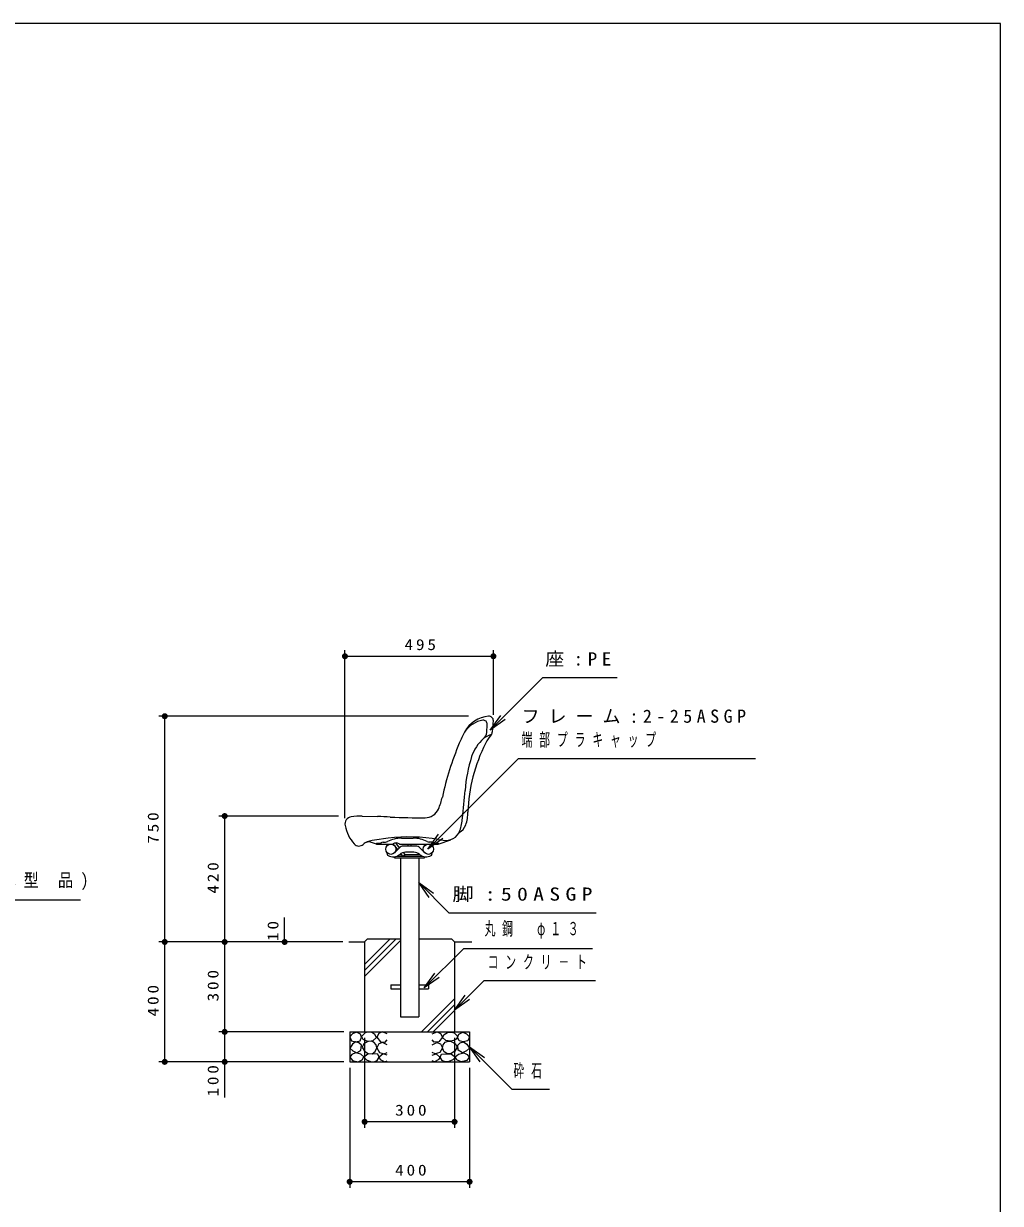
# Model space of a CAD drawing. Units: millimetres on the paper, scale 1:20. Extents: x -365 to 12, y -47 to 257.
# Drawn here: x -162.9 to 0, y 60.2 to 257 of the extents above; entities that cross this region are included whole.
import ezdxf

# ---------------------------------------------------------------- set-up
doc = ezdxf.new("R2010")
doc.units = ezdxf.units.MM
doc.layers.add('LY_1', color=3, linetype='Continuous', lineweight=25)
doc.layers.add('LY_2', color=7, linetype='Continuous', lineweight=13)
doc.styles.add('ＭＳ ゴシック', font='')
doc.styles.get('ＭＳ ゴシック').set_extended_font_data('MS Gothic')

# ---------------------------------------------------------------- blocks, each defined once
blk = doc.blocks.new('filled_dot')
at = {"color": 0, "linetype": 'Continuous', "lineweight": -2, "const_width": 1.25}
blk.add_lwpolyline([(-0.625, 0, 1), (0.625, 0, 1)], format="xyb", close=True, dxfattribs=at)

msp = doc.modelspace()

# ---------------------------------------------------------------- linework, layer by layer
at = {"layer": 'LY_1', "color": 7, "lineweight": 13}
for p, q in [((-109.336, 124.464), (-109.336, 152.474)), ((-84.573, 141.724), (-84.573, 152.474)), ((-109.336, 151.474), (-84.573, 151.474)), ((-88.746, 141.474), (-140.398, 141.474)), ((-139.398, 103.824), (-139.398, 141.474)), ((-85.681, 138.784), (-85.599, 140.106)), ((-85.1, 139.135), (-83.333, 141.609)), ((-85.1, 139.135), (-82.979, 141.256)), ((-82.625, 140.902), (-85.1, 139.135)), ((-110.398, 124.824), (-130.398, 124.824)), ((-129.398, 103.824), (-129.398, 124.824)), ((-95.483, 119.327), (-93.715, 121.802)), ((-95.483, 119.327), (-93.362, 121.448)), ((-93.008, 121.095), (-95.483, 119.327)), ((-95.268, 111.249), (-97.036, 113.723)), ((-97.036, 113.723), (-94.561, 111.956)), ((-97.036, 113.723), (-94.914, 111.602)), ((-119.398, 103.824), (-119.398, 107.891)), ((-106.048, 100.064), (-101.788, 104.324)), ((-106.048, 99.074), (-100.798, 104.324)), ((-109.673, 103.824), (-140.398, 103.824)), ((-139.398, 83.824), (-139.398, 103.824)), ((-129.398, 88.824), (-129.398, 103.824)), ((-106.048, 98.084), (-100.061, 104.072)), ((-96.112, 96.149), (-94.344, 98.624)), ((-96.112, 96.149), (-93.991, 98.27)), ((-93.637, 97.917), (-96.112, 96.149)), ((-91.048, 92.463), (-89.28, 94.938)), ((-91.048, 92.463), (-88.927, 94.585)), ((-96.575, 88.824), (-91.048, 94.351)), ((-95.585, 88.824), (-91.048, 93.361)), ((-88.573, 94.231), (-91.048, 92.463)), ((-94.595, 88.824), (-91.048, 92.371)), ((-109.548, 88.824), (-130.398, 88.824)), ((-129.398, 77.893), (-129.398, 88.824)), ((-106.048, 87.824), (-106.048, 72.824)), ((-91.048, 87.824), (-91.048, 72.824)), ((-86.78, 83.842), (-88.548, 86.317)), ((-88.548, 86.317), (-86.073, 84.549)), ((-88.548, 86.317), (-86.427, 84.196)), ((-109.548, 83.824), (-140.398, 83.824)), ((-108.548, 82.824), (-108.548, 62.824)), ((-88.548, 82.824), (-88.548, 62.824)), ((-91.048, 73.824), (-106.048, 73.824)), ((-88.548, 63.824), (-108.548, 63.824))]:
    msp.add_line(p, q, dxfattribs=at)
at = {"layer": 'LY_1'}
for p, q in [((-106.461, 124.821), (-103.909, 124.758)), ((-104.048, 120.133), (-105.087, 120.466)), ((-102.145, 121.107), (-104.406, 120.816)), ((-104.048, 120.293), (-104.048, 120.133)), ((-104.048, 120.293), (-103.378, 120.293)), ((-104.048, 120.133), (-101.431, 120.133)), ((-103.378, 120.293), (-103.378, 120.133)), ((-102.986, 120.483), (-102.568, 120.483)), ((-100.532, 119.221), (-101.297, 120.171)), ((-100.212, 119.541), (-100.848, 120.331)), ((-100.166, 120.133), (-93.798, 120.133)), ((-99.913, 121.133), (-97.933, 121.133)), ((-98.798, 119.773), (-98.798, 120.133)), ((-98.298, 119.773), (-98.298, 120.133)), ((-94.86, 120.483), (-95.278, 120.483)), ((-94.468, 120.293), (-93.798, 120.293)), ((-94.468, 120.293), (-94.468, 120.133)), ((-93.798, 120.293), (-93.798, 120.133)), ((-93.795, 120.133), (-91.685, 120.879)), ((-93.736, 120.912), (-92.952, 120.774)), ((-102.298, 118.489), (-102.199, 118.615)), ((-102.298, 118.489), (-102.274, 118.391)), ((-101.072, 118.682), (-100.127, 119.626)), ((-100.709, 118.133), (-99.656, 118.133)), ((-100.194, 118.433), (-99.898, 118.433)), ((-99.653, 118.129), (-100.004, 118.565)), ((-97.322, 119.773), (-99.774, 119.773)), ((-99.653, 118.129), (-99.303, 118.411)), ((-99.649, 118.133), (-96.387, 118.133)), ((-99.303, 118.411), (-99.565, 118.738)), ((-99.32, 118.433), (-96.902, 118.433)), ((-97.853, 118.773), (-99.243, 118.773)), ((-96.024, 118.682), (-96.969, 119.626)), ((-94.798, 118.489), (-94.897, 118.615)), ((-94.798, 118.489), (-94.823, 118.392)), ((-101.048, 117.833), (-101.048, 118.044)), ((-101.048, 117.833), (-96.048, 117.833)), ((-100.061, 117.833), (-100.061, 91.324)), ((-97.036, 117.833), (-97.036, 91.324)), ((-96.048, 117.833), (-96.048, 118.044)), ((-106.048, 103.824), (-105.548, 104.324)), ((-105.548, 104.324), (-100.061, 104.324)), ((-97.036, 104.324), (-91.548, 104.324)), ((-91.048, 103.824), (-91.548, 104.324)), ((-108.673, 103.824), (-106.048, 103.824)), ((-106.048, 103.824), (-106.048, 88.824)), ((-91.048, 103.824), (-88.17, 103.824)), ((-91.048, 103.824), (-91.048, 88.824)), ((-101.673, 96.649), (-100.061, 96.649)), ((-101.673, 96.649), (-101.673, 95.999)), ((-97.036, 96.649), (-95.423, 96.649)), ((-95.423, 96.649), (-95.423, 95.999)), ((-101.673, 95.999), (-100.061, 95.999)), ((-97.036, 95.999), (-95.423, 95.999)), ((-100.061, 91.324), (-97.036, 91.324)), ((-108.548, 88.824), (-88.548, 88.824)), ((-108.548, 88.824), (-108.548, 83.824)), ((-88.548, 88.824), (-88.548, 83.824)), ((-108.548, 83.824), (-88.548, 83.824))]:
    msp.add_line(p, q, dxfattribs=at)
at = {"layer": 'LY_1', "color": 7, "lineweight": 13}
for points in [[(-85.1, 139.135), (-76.317, 147.918), (-63.915, 147.918)], [(-95.483, 119.327), (-80.378, 134.432), (-40.875, 134.432)], [(-203.046, 118.297), (-195.576, 110.844), (-153.437, 110.844)], [(-97.036, 113.723), (-92, 108.688), (-67.411, 108.688)], [(-96.112, 96.149), (-89.506, 102.756), (-68.031, 102.756)], [(-91.048, 92.463), (-86.098, 97.413), (-67.532, 97.413)], [(-88.548, 86.317), (-81.477, 79.246), (-75.226, 79.246)]]:
    msp.add_lwpolyline(points, dxfattribs=at)
at = {"layer": 'LY_1'}
for points in [[(-107.426, 88.794), (-108.059, 88.493), (-108.535, 88.018), (-108.234, 87.321), (-107.505, 87.178), (-106.808, 87.337), (-106.554, 87.923), (-106.744, 88.43)], [(-105.454, 88.799), (-105.981, 88.663), (-106.563, 88.028), (-106.333, 87.609), (-105.876, 87.372), (-105.36, 87.298), (-104.617, 87.366), (-104.049, 87.907), (-104.333, 88.407), (-104.866, 88.717)], [(-91.642, 88.799), (-91.115, 88.663), (-90.533, 88.028), (-90.763, 87.609), (-91.22, 87.372), (-91.736, 87.298), (-92.48, 87.366), (-93.047, 87.907), (-92.763, 88.407), (-92.23, 88.717)], [(-89.67, 88.794), (-89.037, 88.493), (-88.562, 88.018), (-88.863, 87.321), (-89.591, 87.178), (-90.288, 87.337), (-90.542, 87.923), (-90.352, 88.43)], [(-107.552, 87.146), (-108.091, 86.798), (-108.535, 86.117), (-108.028, 85.657), (-107.362, 85.34), (-106.665, 85.784), (-106.586, 86.624), (-106.994, 86.986)], [(-106.09, 85.582), (-105.468, 85.237), (-104.792, 85.19), (-104.279, 85.552), (-104.035, 86.15), (-104.147, 86.687), (-104.495, 87.096), (-104.961, 87.26), (-105.495, 87.204), (-106.185, 86.835), (-106.482, 86.258)], [(-91.007, 85.582), (-91.628, 85.237), (-92.304, 85.19), (-92.817, 85.552), (-93.061, 86.15), (-92.949, 86.687), (-92.601, 87.096), (-92.135, 87.26), (-91.601, 87.204), (-90.911, 86.835), (-90.615, 86.258)], [(-89.544, 87.146), (-89.005, 86.798), (-88.562, 86.117), (-89.068, 85.657), (-89.734, 85.34), (-90.431, 85.784), (-90.51, 86.624), (-90.102, 86.986)], [(-107.593, 85.35), (-108.162, 85.03), (-108.5, 84.608), (-108.096, 84.042), (-107.154, 83.839), (-106.438, 84.158), (-106.165, 84.663), (-106.704, 85.118)], [(-104.738, 85.143), (-105.522, 85.102), (-106.184, 84.629), (-105.752, 84.169), (-105.062, 83.859), (-104.497, 83.85), (-103.954, 84.075), (-103.616, 84.602), (-103.873, 85.088)], [(-92.358, 85.143), (-91.574, 85.102), (-90.912, 84.629), (-91.344, 84.169), (-92.034, 83.859), (-92.599, 83.85), (-93.142, 84.075), (-93.48, 84.602), (-93.223, 85.088)], [(-89.503, 85.35), (-88.934, 85.03), (-88.596, 84.608), (-89, 84.042), (-89.942, 83.839), (-90.658, 84.158), (-90.931, 84.663), (-90.392, 85.118)]]:
    msp.add_lwpolyline(points, close=True, dxfattribs=at)
for points in [[(-102.298, 88.489), (-103.154, 88.806), (-103.692, 88.536), (-104.009, 87.934), (-103.423, 87.174), (-102.647, 87.111), (-102.298, 87.507)], [(-94.798, 88.489), (-93.943, 88.806), (-93.404, 88.536), (-93.087, 87.934), (-93.673, 87.174), (-94.45, 87.111), (-94.798, 87.507)], [(-102.314, 86.683), (-103.074, 87.079), (-103.708, 86.825), (-104.009, 86.176), (-103.565, 85.4), (-102.805, 85.162), (-102.314, 85.368)], [(-94.782, 86.683), (-94.022, 87.079), (-93.388, 86.825), (-93.087, 86.176), (-93.531, 85.4), (-94.291, 85.162), (-94.782, 85.368)], [(-102.298, 84.956), (-102.963, 85.162), (-103.613, 84.607), (-103.439, 84.211), (-102.71, 83.847), (-102.298, 84.005)], [(-94.798, 84.956), (-94.133, 85.162), (-93.483, 84.607), (-93.657, 84.211), (-94.386, 83.847), (-94.798, 84.005)]]:
    msp.add_lwpolyline(points, dxfattribs=at)
for centre in [(-101.673, 119.283), (-95.423, 119.283)]:
    msp.add_circle(centre, 0.85, dxfattribs=at)
for centre, radius, start, end in [((-84.947, 136.491), 5, 95.07941, 152.20504), ((-85.323, 140.724), 0.75, 358.99399, 95.46743), ((-96.825, 140.926), 12.253, 350.55205, 358.99403), ((-67.254, 127.164), 25, 152.20504, 156.93794), ((-81.92, 132.746), 6.594, 130.57289, 162.31924), ((-80.56, 134.374), 5.917, 136.93662, 154.19776), ((-86.163, 139.058), 1.432, 333.29707, 354.24302), ((-45.771, 118.018), 48.35, 156.93794, 168.1019), ((-60.863, 124.389), 28, 153.3465, 177.75664), ((-64.383, 127.156), 25, 162.31924, 175.5273), ((-108.678, 131.898), 16.079, 338.46682, 345.91957), ((-516.225, 166.521), 428.554, 354.37099, 354.9913), ((-95.991, 127.044), 2.5, 270.52613, 335.22105), ((-108.086, 123.464), 1.25, 99.07812, 191.06022), ((-106.706, 114.831), 9.993, 88.59188, 99.07812), ((-105, 80.373), 44.399, 85.82404, 88.59236), ((-96.915, 227.713), 103.173, 267.30469, 270.52613), ((-97.224, 124.924), 7.5, 340.26501, 356.64653), ((-95.182, 125.378), 6.342, 341.29588, 0.96727), ((-103.051, 124.449), 6.38, 191.06022, 222.12524), ((-92.518, 123.236), 2.5, 260.01219, 340.26501), ((-91.462, 124.225), 2.451, 298.01183, 338.93838), ((-107.001, 120.876), 1.054, 222.12524, 312.40049), ((-104.325, 117.945), 2.915, 124.85276, 132.40049), ((-103.764, 115.827), 5.03, 97.33342, 116.28091), ((-105.39, 119.514), 1, 72.189, 113.80615), ((-102.986, 119.983), 0.5, 90.00002, 141.68409), ((-102.568, 121.233), 0.75, 269.99998, 297.50704), ((-99.913, 116.133), 5, 90.00002, 117.50674), ((-98.58, 93.407), 27.929, 80.01208, 97.3334), ((-101.431, 120.383), 0.25, 270.00002, 305.09644), ((-100.798, 119.483), 0.85, 54.90283, 125.09888), ((-100.166, 120.383), 0.25, 234.90356, 269.99998), ((-97.933, 116.133), 5, 62.493, 90.00002), ((-95.278, 121.233), 0.75, 242.493, 269.99998), ((-94.86, 119.983), 0.5, 38.31588, 90.00002), ((-102.031, 118.452), 0.25, 194.03618, 241.68465), ((-101.32, 119.773), 1.75, 241.68463, 309.71514), ((-99.243, 117.273), 1.5, 90.00002, 129.71514), ((-99.774, 119.273), 0.5, 90.00002, 135.00003), ((-97.853, 117.273), 1.5, 50.28485, 90.00002), ((-97.322, 119.273), 0.5, 44.99995, 90.00002), ((-95.777, 119.773), 1.75, 230.28487, 298.31532), ((-95.065, 118.452), 0.25, 298.31531, 345.96377)]:
    msp.add_arc(centre, radius, start, end, dxfattribs=at)
at = {"layer": 'LY_1', "color": 7, "lineweight": 13}
for centre, radius, start, end in [((-85.729, 136.512), 4.321, 98.13519, 146.21583), ((-86.248, 140.146), 0.65, 356.45287, 98.13519), ((-87.124, 138.874), 1.446, 309.28403, 356.45601), ((-83.551, 134.071), 4.543, 107.05522, 125.72087)]:
    msp.add_arc(centre, radius, start, end, dxfattribs=at)
at = {"layer": 'LY_2', "color": 20, "lineweight": 25}
for p, q in [((0, 257), (-365, 257)), ((0, 0), (0, 257))]:
    msp.add_line(p, q, dxfattribs=at)

# ---------------------------------------------------------------- block references
at = {"layer": 'LY_1', "color": 7, "lineweight": 13, "xscale": 0.4, "yscale": 0.4}
for p in [(-109.336, 151.474), (-106.048, 73.824), (-108.548, 63.824)]:
    msp.add_blockref('filled_dot', p, dxfattribs=at)
for p, rotation in [((-84.573, 151.474), 180), ((-139.398, 141.474), 270), ((-129.398, 124.824), 270), ((-139.398, 103.824), 270), ((-139.398, 103.824), 90), ((-129.398, 103.824), 270), ((-129.398, 103.824), 90), ((-119.398, 103.824), 90), ((-129.398, 88.824), 90), ((-129.398, 88.824), 270), ((-139.398, 83.824), 90), ((-129.398, 83.824), 90), ((-91.048, 73.824), 180), ((-88.548, 63.824), 180)]:
    msp.add_blockref('filled_dot', p, dxfattribs=dict(at, rotation=rotation))

# ---------------------------------------------------------------- texts
at = {"layer": 'LY_1', "color": 7, "style": 'ＭＳ ゴシック'}
for s, insert, char_height, attachment_point in [('\\T1.33;\\W1.15;495', (-96.538, 152.474), 1.833, 8), ('\\T1.5;\\W1.05;座:PE', (-75.915, 150.918), 2.199, 4), ('\\T1.5;フレーム:2-25ASGP', (-79.875, 141.432), 2.199, 4), ('\\T1.64;\\W0.6;端部プラキャップ', (-79.875, 137.432), 2.199, 4), ('\\T1.5;\\W0.85;ＰＬ-3.2(プレス成型\\~品)', (-195.437, 113.844), 2.199, 4), ('\\T1.5;\\W1.2;脚:50ASGP', (-91.411, 111.688), 2.199, 4), ('\\T1.62;\\W0.6;丸鋼\u3000φ１３', (-86.031, 105.756), 2.199, 4), ('\\T1.64;\\W0.6;コンクリ－ト', (-85.532, 100.413), 2.199, 4), ('\\T1.64;\\W0.6;砕石', (-81.226, 82.246), 2.199, 4), ('\\T1.33;\\W1.15;300', (-98.107, 74.824), 1.833, 8), ('\\T1.33;\\W1.15;400', (-98.107, 64.824), 1.833, 8)]:
    msp.add_mtext(s, dxfattribs=dict(at, insert=insert, char_height=char_height, attachment_point=attachment_point))
at = {"layer": 'LY_1', "color": 7, "char_height": 1.833, "attachment_point": 8, "rotation": 90, "style": 'ＭＳ ゴシック'}
for s, insert in [('\\T1.33;\\W1.15;750', (-140.398, 123.064)), ('\\T1.33;\\W1.15;420', (-130.398, 114.739)), ('\\T1.34;\\W1.15;10', (-120.398, 105.891)), ('\\T1.33;\\W1.15;300', (-130.398, 96.765)), ('\\T1.33;\\W1.15;400', (-140.398, 94.265)), ('\\T1.33;\\W1.15;100', (-130.398, 80.893))]:
    msp.add_mtext(s, dxfattribs=dict(at, insert=insert))

doc.saveas('drawing.dxf')
